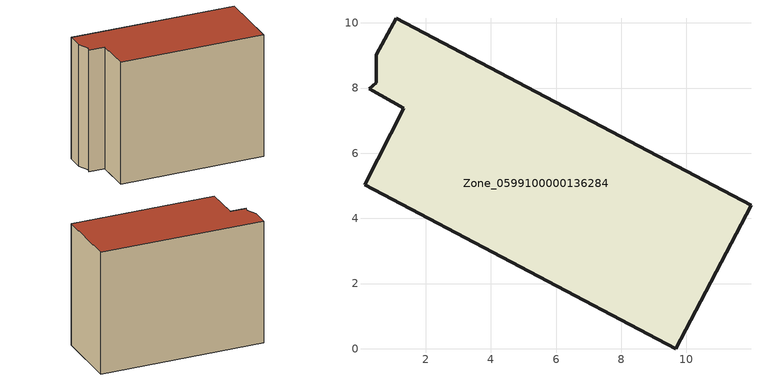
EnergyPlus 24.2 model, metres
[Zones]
Zone_0599100000136284
 floor ground (C_G): 0.49,9.02 1.1,10.14 11.98,4.41 9.67,0 0.12,5.03 1.33,7.38 0.27,7.97 0.48,8.16 z0
 wall outside (C_F): 0.12,5.03 9.67,0 11.98,4.41 1.1,10.14 0.49,9.02 0.48,8.16 0.27,7.97 1.33,7.38 0.12,5.03 z0:9.34
 roof outside (C_R): 1.1,10.14 0.49,9.02 0.48,8.16 0.27,7.97 1.33,7.38 0.12,5.03 9.67,0 11.98,4.41 z9.34
[BUILDING]
Pand.0599100000136284: North Axis=0; Terrain=City; Loads Convergence Tolerance Value=0.04; Temperature Convergence Tolerance Value=0.4; Solar Distribution=FullExterior; Maximum Number of Warmup Days=25; Minimum Number of Warmup Days=1
[Site:Location]
Rotterdam.The.Hague.AP_ZH_NLD Design_Conditions: Latitude=51.96; Longitude=4.45; Time Zone=1; Elevation=-4.5
[SITE:GROUNDTEMPERATURE:BUILDINGSURFACE]
18, 18, 18, 18, 18, 18, 18, 18, 18, 18, 18, 18
[MATERIAL] Thermal Absorptance=0.9; Solar Absorptance=0.7; Visible Absorptance=0.7
Name | Roughness | Thickness | Conductivity | Density | Specific Heat
G.TI.1946 | MediumSmooth | 0.15 | 1 | 540 | 1210
F.TI.1946 | Rough | 0.3 | 0.857143 | 1920 | 840
R.TI.1946 | MediumRough | 0.2 | 0.1 | 1500 | 1000
[CONSTRUCTION]
C_G: G.TI.1946
C_F: F.TI.1946
C_R: R.TI.1946
[ZONE]
Zone_0599100000136284: Type=1; Multiplier=1; Ceiling Height=Autocalculate; Volume=Autocalculate; Floor Area=autocalculate; Part of Total Floor Area=Yes
[ZONEINFILTRATION:DESIGNFLOWRATE]
Infil_Zone_0599100000136284: Zone or ZoneList or Space or SpaceList=Zone_0599100000136284; Schedule=AlwaysOn; Design Flow Rate Calculation Method=Flow/Area; Flow Rate per Floor Area=0.003; Constant Term Coefficient=1; Temperature Term Coefficient=0; Velocity Term Coefficient=0; Velocity Squared Term Coefficient=0
[HVACTEMPLATE:ZONE:IDEALLOADSAIRSYSTEM]
Zone_0599100000136284: Maximum Heating Supply Air Temperature=50; Minimum Cooling Supply Air Temperature=13; Maximum Heating Supply Air Humidity Ratio=0.0156; Minimum Cooling Supply Air Humidity Ratio=0.0077; Heating Limit=NoLimit; Cooling Limit=NoLimit; Dehumidification Control Type=ConstantSensibleHeatRatio; Cooling Sensible Heat Ratio=0.7; Dehumidification Setpoint=60; Humidification Control Type=None; Humidification Setpoint=30; Outdoor Air Method=None; Outdoor Air Flow Rate per Person=0.00944; Outdoor Air Flow Rate per Zone Floor Area=0; Outdoor Air Flow Rate per Zone=0; Demand Controlled Ventilation Type=None; Outdoor Air Economizer Type=NoEconomizer; Heat Recovery Type=None; Sensible Heat Recovery Effectiveness=0.7; Latent Heat Recovery Effectiveness=0.65
[ZONECONTROL:THERMOSTAT]
ThermostatControl_Zone_0599100000136284: Zone or ZoneList=Zone_0599100000136284; Control Type Schedule=DualSetpointControlType; Control 1=Thermostat_Zone_0599100000136284; Temperature Difference Between Cutout And Setpoint=0
[THERMOSTATSETPOINT:DUALSETPOINT]
Thermostat_Zone_0599100000136284: Heating Setpoint Temperature Schedule=HeatingSetpoint_Zone_0599100000136284; Cooling Setpoint Temperature Schedule=CoolingSetpoint_Zone_0599100000136284
[SCHEDULE:COMPACT]
HeatingSetpoint_Zone_0599100000136284: Through: 12/31, For: AllDays, Until: 24:00, 21
CoolingSetpoint_Zone_0599100000136284: Through: 12/31, For: AllDays, Until: 24:00, 24
DualSetpointControlType: Through: 12/31, For: AllDays, Until: 24:00, 4
AlwaysOn: Through: 12/31, For: AllDays, Until: 24:00, 1
